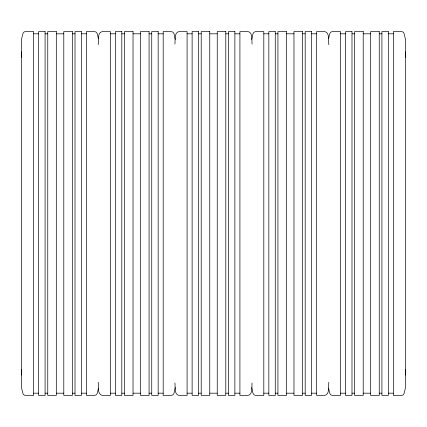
<?xml version="1.0" encoding="UTF-8"?>
<svg xmlns="http://www.w3.org/2000/svg" width="427" height="427" viewBox="0 0 427 427"><rect width="100%" height="100%" fill="white"/><g stroke="black" fill="none" stroke-linecap="round" stroke-linejoin="round"><path stroke-width="0.64" d="M21.35 57.378L21.473 39.417L23.037 33.237L23.731 32.222L24.926 31.641L33.637 31.561L33.637 395.439L24.926 395.359L23.731 394.778L23.037 393.763L21.473 387.583L21.35 369.622M405.65 369.622L405.527 387.583L403.963 393.763L403.269 394.778L402.074 395.359L393.363 395.439L393.363 31.561L402.074 31.641L403.269 32.222L403.963 33.237L405.527 39.417L405.65 57.378M98.472 388.196C97.479 390.513 98.103 395.381 94.479 395.439L86.462 395.439L86.462 31.561L94.479 31.561C98.103 31.619 97.479 36.487 98.472 38.804M251.647 39.417C252.827 37.005 251.935 31.683 255.794 31.561L263.811 31.561L263.811 395.439L255.794 395.439C251.935 395.317 252.827 389.995 251.647 387.583M175.353 387.583C174.173 389.995 175.065 395.317 171.206 395.439L163.189 395.439L163.189 31.561L171.206 31.561C175.065 31.683 174.173 37.005 175.353 39.417M328.528 38.804C329.521 36.487 328.897 31.619 332.521 31.561L340.538 31.561L340.538 395.439L332.521 395.439C328.897 395.381 329.521 390.513 328.528 388.196M33.637 33.818L38.67 33.818M45.086 33.818L47.76 33.818M56.311 33.818L63.794 33.818M72.344 33.818L75.013 33.818M81.429 33.818L86.462 33.818M110.363 33.818L115.397 33.818M121.812 33.818L124.481 33.818M133.032 33.818L140.515 33.818M149.066 33.818L151.74 33.818M158.155 33.818L163.189 33.818M187.085 33.818L192.123 33.818M198.534 33.818L201.208 33.818M209.758 33.818L217.242 33.818M225.792 33.818L228.466 33.818M234.877 33.818L239.915 33.818M263.811 33.818L268.845 33.818M275.26 33.818L277.934 33.818M286.485 33.818L293.968 33.818M302.519 33.818L305.188 33.818M311.603 33.818L316.637 33.818M340.538 33.818L345.571 33.818M351.987 33.818L354.656 33.818M363.206 33.818L370.689 33.818M379.24 33.818L381.914 33.818M388.33 33.818L393.363 33.818M33.637 393.182L38.67 393.182M45.086 393.182L47.76 393.182M56.311 393.182L63.794 393.182M72.344 393.182L75.013 393.182M81.429 393.182L86.462 393.182M110.363 393.182L115.397 393.182M121.812 393.182L124.481 393.182M133.032 393.182L140.515 393.182M149.066 393.182L151.74 393.182M158.155 393.182L163.189 393.182M187.085 393.182L192.123 393.182M198.534 393.182L201.208 393.182M209.758 393.182L217.242 393.182M225.792 393.182L228.466 393.182M234.877 393.182L239.915 393.182M263.811 393.182L268.845 393.182M275.26 393.182L277.934 393.182M286.485 393.182L293.968 393.182M302.519 393.182L305.188 393.182M311.603 393.182L316.637 393.182M340.538 393.182L345.571 393.182M351.987 393.182L354.656 393.182M363.206 393.182L370.689 393.182M379.24 393.182L381.914 393.182M388.33 393.182L393.363 393.182M405.65 51.87L405.65 375.13M328.806 44.691C328.262 41.013 329.954 32.34 324.653 31.561L316.637 31.561L316.637 395.439L324.653 395.439C329.954 394.66 328.262 385.987 328.806 382.309M252.079 44.034C251.594 40.458 253.024 32.255 247.932 31.561L239.915 31.561L239.915 395.439L247.932 395.439C253.024 394.745 251.594 386.542 252.079 382.966M174.921 44.034C175.406 40.458 173.976 32.255 179.068 31.561L187.085 31.561L187.085 395.439L179.068 395.439C173.976 394.745 175.406 386.542 174.921 382.966M98.194 44.691C98.738 41.013 97.046 32.34 102.347 31.561L110.363 31.561L110.363 395.439L102.347 395.439C97.046 394.66 98.738 385.987 98.194 382.309M21.35 51.87L21.35 375.13M45.086 31.561L38.67 31.561L38.67 395.439L45.086 395.439L45.086 31.561M56.311 31.561L47.76 31.561L47.76 395.439L56.311 395.439L56.311 31.561M72.344 31.561L63.794 31.561L63.794 395.439L72.344 395.439L72.344 31.561M81.429 31.561L75.013 31.561L75.013 395.439L81.429 395.439L81.429 31.561M121.812 31.561L115.397 31.561L115.397 395.439L121.812 395.439L121.812 31.561M133.032 31.561L124.481 31.561L124.481 395.439L133.032 395.439L133.032 31.561M149.066 31.561L140.515 31.561L140.515 395.439L149.066 395.439L149.066 31.561M158.155 31.561L151.74 31.561L151.74 395.439L158.155 395.439L158.155 31.561M198.534 31.561L192.123 31.561L192.123 395.439L198.534 395.439L198.534 31.561M209.758 31.561L201.208 31.561L201.208 395.439L209.758 395.439L209.758 31.561M225.792 31.561L217.242 31.561L217.242 395.439L225.792 395.439L225.792 31.561M234.877 31.561L228.466 31.561L228.466 395.439L234.877 395.439L234.877 31.561M275.26 31.561L268.845 31.561L268.845 395.439L275.26 395.439L275.26 31.561M286.485 31.561L277.934 31.561L277.934 395.439L286.485 395.439L286.485 31.561M302.519 31.561L293.968 31.561L293.968 395.439L302.519 395.439L302.519 31.561M311.603 31.561L305.188 31.561L305.188 395.439L311.603 395.439L311.603 31.561M351.987 31.561L345.571 31.561L345.571 395.439L351.987 395.439L351.987 31.561M363.206 31.561L354.656 31.561L354.656 395.439L363.206 395.439L363.206 31.561M379.24 31.561L370.689 31.561L370.689 395.439L379.24 395.439L379.24 31.561M388.33 31.561L381.914 31.561L381.914 395.439L388.33 395.439L388.33 31.561"/></g></svg>
